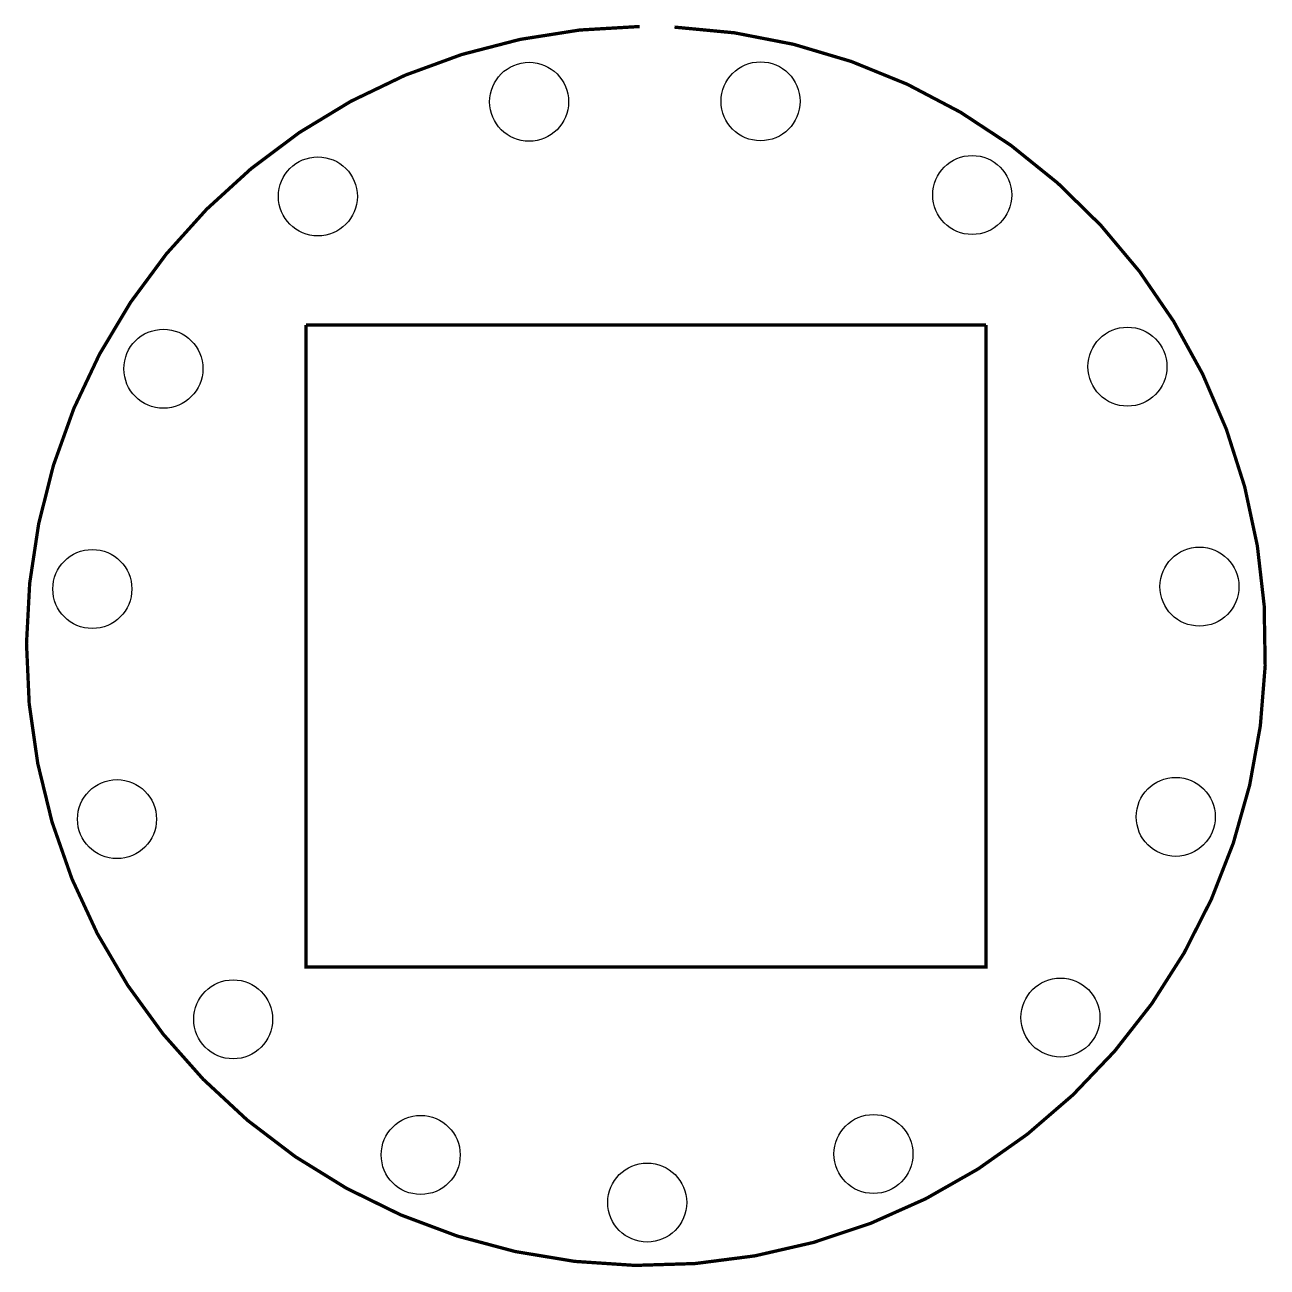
# Model space of a CAD drawing. Extents: x -1.78 to 5.72, y -1.9 to 5.6.
import ezdxf

# ---------------------------------------------------------------- set-up
doc = ezdxf.new("R2010")
doc.units = 0
doc.layers.add('HOUSING', color=1, linetype='CONTINUOUS')

msp = doc.modelspace()

# ---------------------------------------------------------------- linework, layer by layer
at = {"layer": 'HOUSING', "linetype": 'CONTINUOUS', "const_width": 0.02}
msp.add_lwpolyline([(1.933964, 5.588296, 71.321474), (2.1437, 5.584524, 71.321474)], format="xyb", dxfattribs=at)
for points in [[(4.024033, 3.785283), (-0.080869, 3.785283)], [(-0.080869, 3.785283), (-0.080869, -0.090358), (4.024033, -0.090358), (4.024033, 3.785283)]]:
    msp.add_lwpolyline(points, dxfattribs=at)
at = {"layer": 'HOUSING', "linetype": 'CONTINUOUS'}
for centre in [(1.265723, 5.133633), (2.663354, 5.136627), (3.941371, 4.570895), (-0.009858, 4.56243), (-0.94283, 3.521785), (4.878793, 3.534257), (-1.371874, 2.191634), (5.313533, 2.205956), (5.170418, 0.815669), (-1.222804, 0.801972), (-0.521396, -0.406914), (4.474196, -0.396212), (0.611071, -1.225998), (3.345249, -1.220141), (1.978783, -1.513653)]:
    msp.add_circle(centre, 0.238471, dxfattribs=at)

doc.saveas('drawing.dxf')
